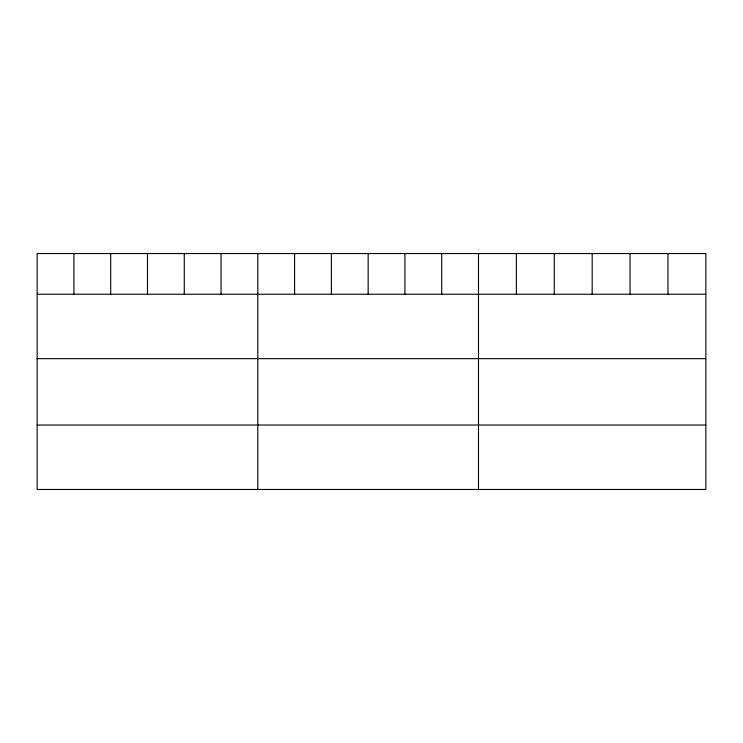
<?xml version="1.0" encoding="UTF-8"?>
<svg xmlns="http://www.w3.org/2000/svg" width="743" height="743" viewBox="0 0 743 743"><rect width="100%" height="100%" fill="white"/><g stroke="black" fill="none" stroke-linecap="round" stroke-linejoin="round"><path stroke-width="1.11" d="M705.85 294.237L705.85 489.461L37.15 489.461L37.15 253.539L705.85 253.539L705.85 294.237L37.15 294.237M37.15 358.655L705.85 358.655M37.15 425.033L705.85 425.033M667.957 253.539L667.957 294.237M630.064 253.539L630.064 294.237M592.171 253.539L592.171 294.237M554.278 253.539L554.278 294.237M516.385 253.539L516.385 294.237M478.492 253.539L478.492 489.461M441.714 253.539L441.714 294.237M404.935 253.539L404.935 294.237M368.156 253.539L368.156 294.237M331.378 253.539L331.378 294.237M294.599 253.539L294.599 294.237M257.821 253.539L257.821 489.461M221.042 253.539L221.042 294.237M184.264 253.539L184.264 294.237M147.486 253.539L147.486 294.237M110.707 253.539L110.707 294.237M73.928 253.539L73.928 294.237"/></g></svg>
